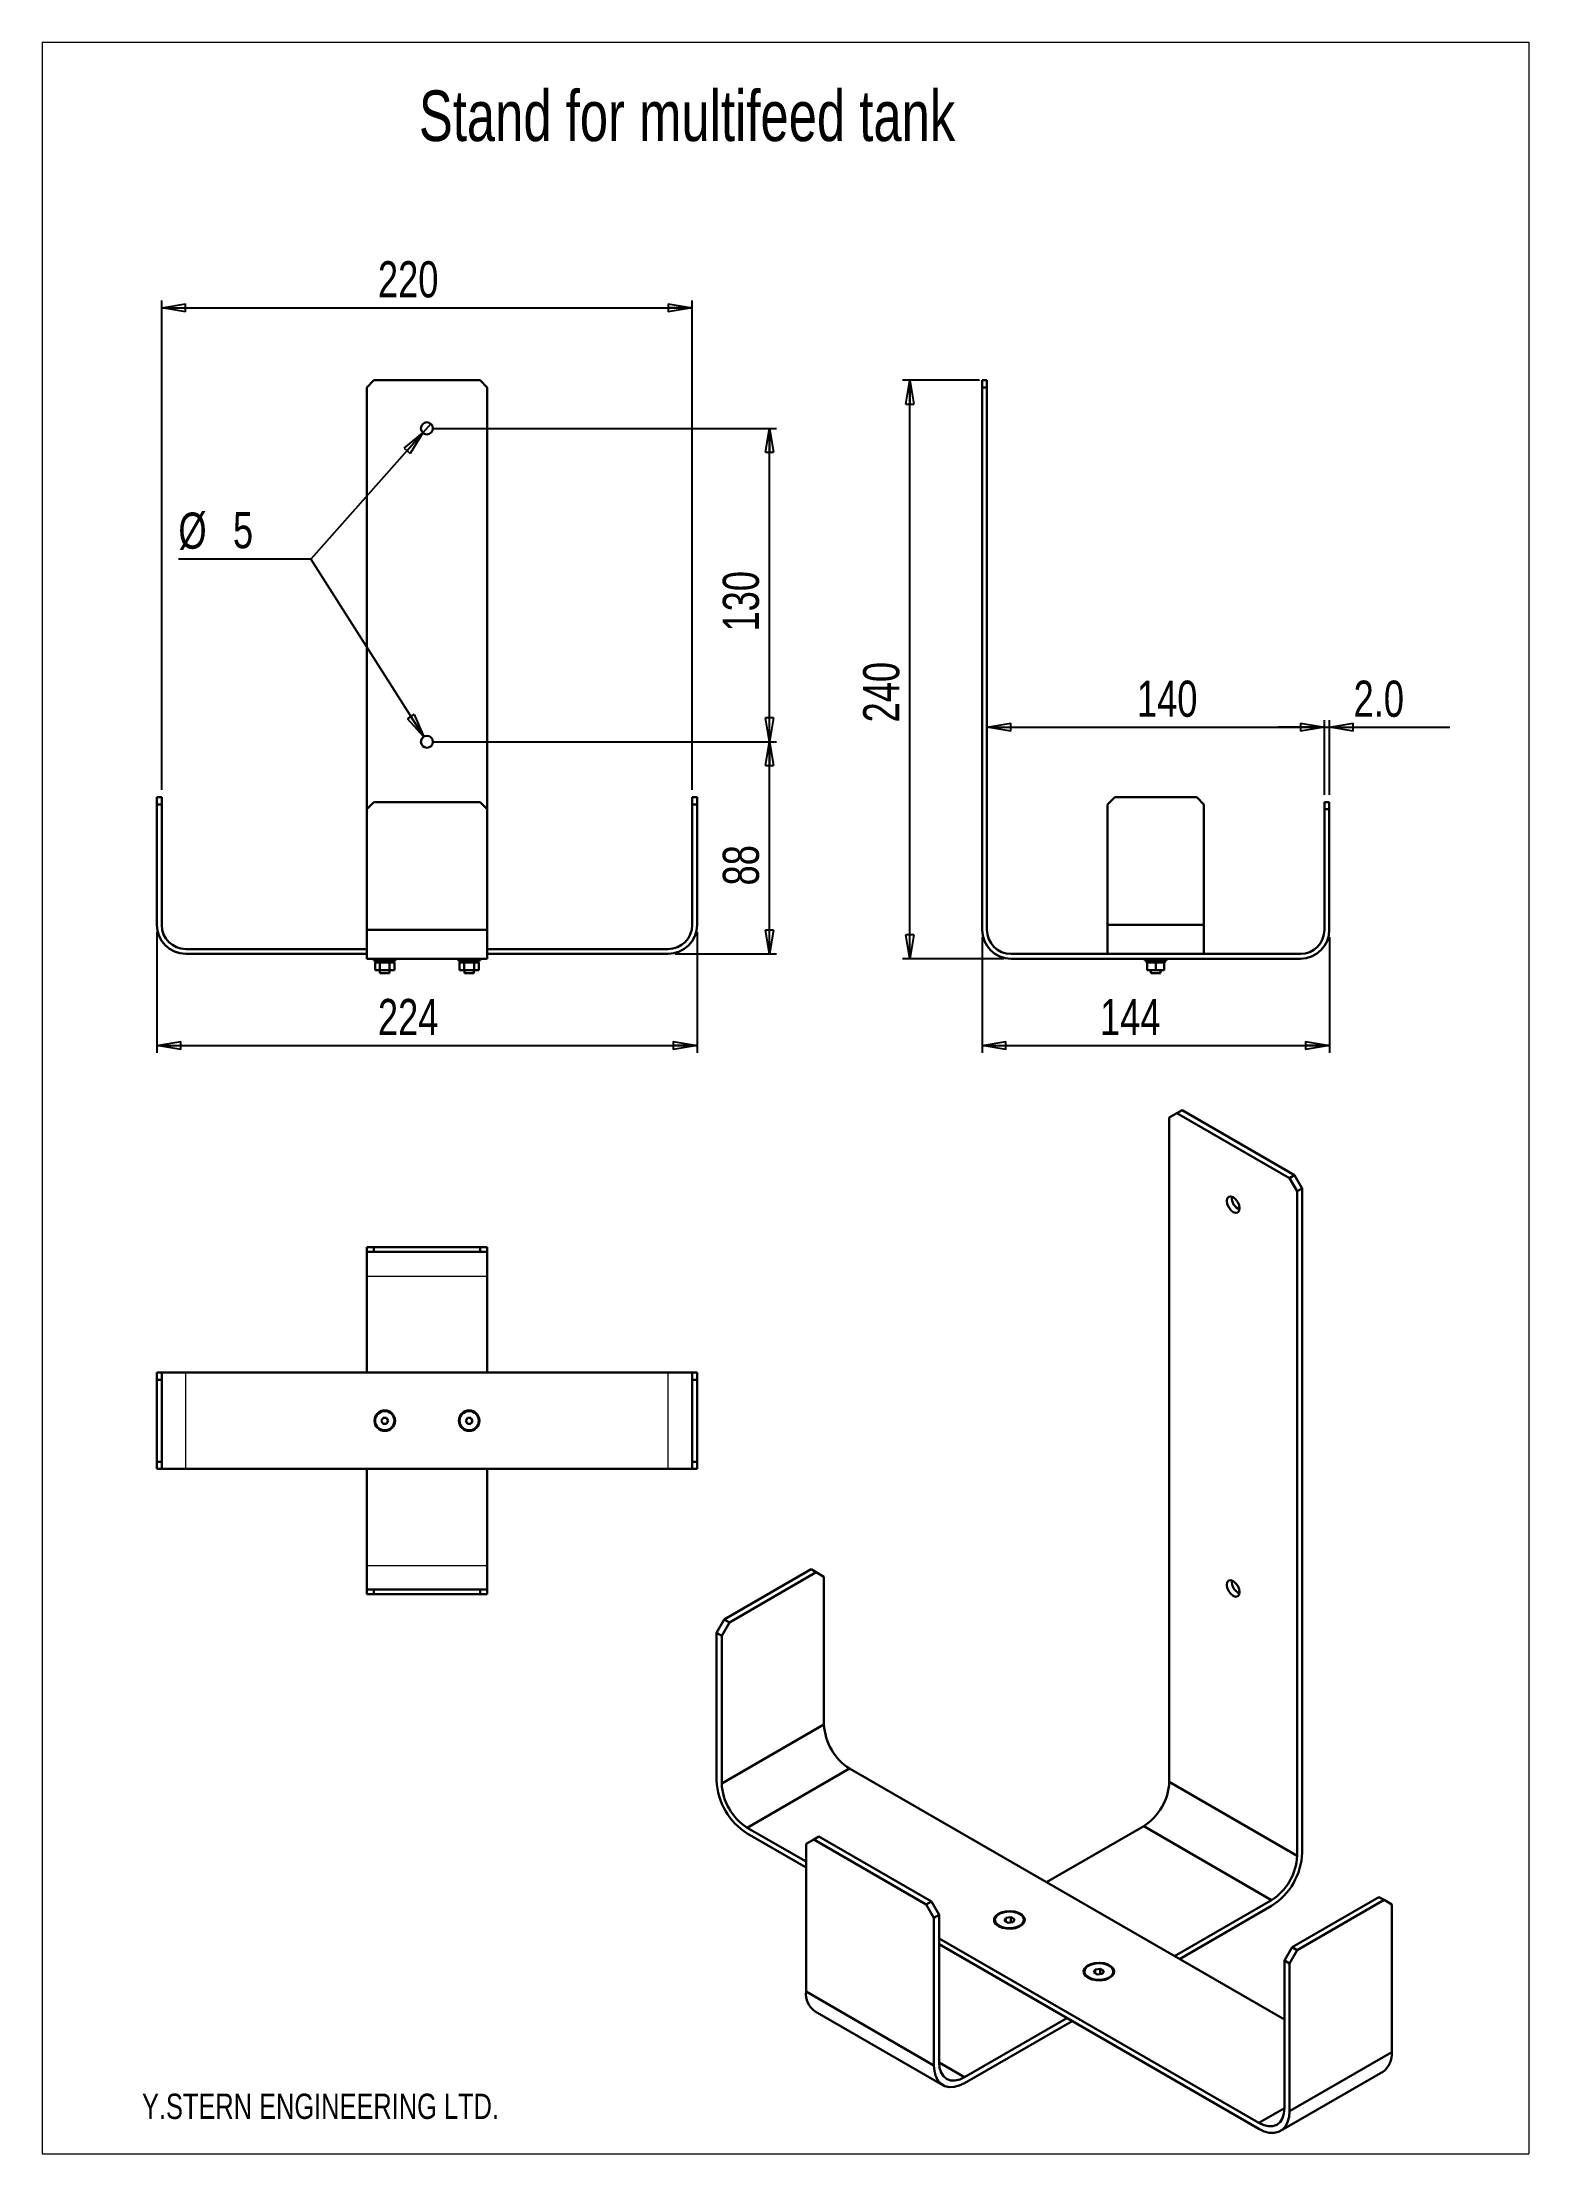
# Model space of a CAD drawing. Header units: millimetres. Extents: x 3 to 208, y 3 to 295.
import ezdxf

# ---------------------------------------------------------------- set-up
doc = ezdxf.new("R2010")
doc.units = ezdxf.units.MM
doc.layers.add('LEVEL0', color=179, linetype='Continuous')
doc.styles.add('SLDTEXTSTYLE0', font='TXT', dxfattribs={"width": 0.75})
doc.dimstyles.new('SLDDIMSTYLE0', dxfattribs={"dimtxt": 5, "dimasz": 3.302, "dimexe": 0, "dimexo": 0.0625, "dimgap": 1.25, "dimtad": 1, "dimdec": 0, "dimlfac": 3, "dimrnd": 1e-09, "dimzin": 12, "dimdsep": 46, "dimtxsty": 'SLDTEXTSTYLE0', "dimblk1": 'CLOSED', "dimblk2": 'CLOSED', "dimsah": 1, "dimcen": 0.09, "dimadec": 0, "dimazin": 3, "dimtfac": 1, "dimtofl": 0, "dimtmove": 0, "dimatfit": 3, "dimldrblk": 'CLOSED', "dimfxl": 0, "dimfrac": 2, "dimtolj": 1, "dimtzin": 12, "dimarcsym": 0})
doc.dimstyles.new('SLDDIMSTYLE1', dxfattribs={"dimtxt": 5, "dimasz": 3.302, "dimexe": 0, "dimexo": 0.0625, "dimgap": 1.25, "dimtad": 0, "dimtih": 1, "dimtoh": 1, "dimdec": 0, "dimlfac": 3, "dimrnd": 1e-09, "dimzin": 12, "dimdsep": 46, "dimtxsty": 'SLDTEXTSTYLE0', "dimblk1": 'CLOSED', "dimblk2": 'CLOSED', "dimsah": 1, "dimcen": 0, "dimadec": 0, "dimazin": 3, "dimtfac": 1, "dimtdec": 0, "dimtmove": 0, "dimatfit": 3, "dimldrblk": 'CLOSED', "dimfxl": 0, "dimfrac": 2, "dimtolj": 1, "dimtzin": 12, "dimarcsym": 0})
doc.dimstyles.new('SLDDIMSTYLE2', dxfattribs={"dimtxt": 5, "dimasz": 3.302, "dimexe": 0, "dimexo": 0.0625, "dimgap": 1.25, "dimtad": 1, "dimdec": 0, "dimlfac": 3, "dimrnd": 1e-09, "dimzin": 12, "dimdsep": 46, "dimtxsty": 'SLDTEXTSTYLE0', "dimblk1": 'CLOSED', "dimblk2": 'CLOSED', "dimsah": 1, "dimcen": 0.09, "dimadec": 0, "dimazin": 3, "dimtfac": 1, "dimtdec": 0, "dimtofl": 0, "dimtmove": 0, "dimatfit": 3, "dimldrblk": 'CLOSED', "dimfxl": 0, "dimfrac": 2, "dimtolj": 1, "dimtzin": 12, "dimarcsym": 0})
doc.dimstyles.new('SLDDIMSTYLE3', dxfattribs={"dimtxt": 5, "dimasz": 3.302, "dimexe": 0, "dimexo": 0.0625, "dimgap": 1.25, "dimtad": 1, "dimdec": 1, "dimlfac": 3, "dimrnd": 1e-09, "dimzin": 4, "dimdsep": 46, "dimtxsty": 'SLDTEXTSTYLE0', "dimblk1": 'CLOSED', "dimblk2": 'CLOSED', "dimsah": 1, "dimcen": 0.09, "dimadec": 0, "dimazin": 1, "dimtfac": 1, "dimtdec": 1, "dimtmove": 0, "dimatfit": 0, "dimldrblk": 'CLOSED', "dimfxl": 0, "dimfrac": 2, "dimtolj": 1, "dimtzin": 12, "dimarcsym": 0})

# ---------------------------------------------------------------- blocks, each defined once
blk = doc.blocks.new('_CLOSED')
at = {"color": 0, "linetype": 'ByBlock', "lineweight": -2}
for p, q in [((-1, 0.166667), (0, 0)), ((-1, 0.166667), (-1, -0.166667)), ((0, 0), (-1, -0.166667)), ((0, 0), (-1, 0))]:
    blk.add_line(p, q, dxfattribs=at)
blk = doc.blocks.new('_D')
at = {"layer": 'LEVEL0', "color": 7}
for p, q in [((19.43, 191.15), (19.43, 258.82)), ((19.43, 257.82), (92.76, 257.82)), ((92.76, 191.15), (92.76, 258.82))]:
    blk.add_line(p, q, dxfattribs=at)
at = {"layer": 'LEVEL0', "color": 7, "xscale": 3.302, "yscale": 3.302, "rotation": 180.0000000000004}
blk.add_blockref('_CLOSED', (19.43, 257.82, -24), dxfattribs=at)
at = {"layer": 'LEVEL0', "color": 7, "xscale": 3.302, "yscale": 3.302}
blk.add_blockref('_CLOSED', (92.76, 257.82, -24), dxfattribs=at)
at = {"layer": 'LEVEL0', "color": 7, "insert": (49.32, 264.26, -24), "char_height": 5, "attachment_point": 1, "style": 'SLDTEXTSTYLE0'}
blk.add_mtext('220', dxfattribs=at)
blk = doc.blocks.new('_D_1')
at = {"layer": 'LEVEL0', "color": 7}
for p, q in [((55.54, 240.53), (40.04, 223.06)), ((56.65, 241.78), (55.54, 240.53)), ((40.04, 223.06), (21.74, 223.06)), ((40.04, 223.06), (55.65, 198.52))]:
    blk.add_line(p, q, dxfattribs=at)
at = {"layer": 'LEVEL0', "color": 7, "xscale": 3.302, "yscale": 3.302}
for p, rotation in [((55.54, 240.53, -24), 48.40408715754338), ((55.65, 198.52), 302.4627137199212)]:
    blk.add_blockref('_CLOSED', p, dxfattribs=dict(at, rotation=rotation))
at = {"layer": 'LEVEL0', "color": 7, "char_height": 5, "attachment_point": 1, "style": 'SLDTEXTSTYLE0'}
for s, insert in [('%%c', (21.74, 229.51, -24)), ('5', (29.28, 229.58, -24))]:
    blk.add_mtext(s, dxfattribs=dict(at, insert=insert))
blk = doc.blocks.new('_D_2')
at = {"layer": 'LEVEL0', "color": 7}
for p, q in [((57.1, 197.82), (104.43, 197.82)), ((103.43, 168.49), (103.43, 197.82)), ((90.43, 168.49), (104.43, 168.49))]:
    blk.add_line(p, q, dxfattribs=at)
at = {"layer": 'LEVEL0', "color": 7, "xscale": 3.302, "yscale": 3.302}
for p, rotation in [((103.43, 197.82, -24), 90.0000000000004), ((103.43, 168.49, -24), 270.0000000000004)]:
    blk.add_blockref('_CLOSED', p, dxfattribs=dict(at, rotation=rotation))
at = {"layer": 'LEVEL0', "color": 7, "insert": (96.99, 177.95, -24), "char_height": 5, "attachment_point": 1, "rotation": 90, "style": 'SLDTEXTSTYLE0'}
blk.add_mtext('88', dxfattribs=at)
blk = doc.blocks.new('_D_3')
at = {"layer": 'LEVEL0', "color": 7}
for p, q in [((57.1, 241.15), (104.43, 241.15)), ((103.43, 197.82), (103.43, 241.15)), ((57.1, 197.82), (104.43, 197.82))]:
    blk.add_line(p, q, dxfattribs=at)
at = {"layer": 'LEVEL0', "color": 7, "xscale": 3.302, "yscale": 3.302}
for p, rotation in [((103.43, 241.15, -24), 90.0000000000005), ((103.43, 197.82, -24), 270.0000000000005)]:
    blk.add_blockref('_CLOSED', p, dxfattribs=dict(at, rotation=rotation))
at = {"layer": 'LEVEL0', "color": 7, "insert": (96.99, 213.06, -24), "char_height": 5, "attachment_point": 1, "rotation": 90, "style": 'SLDTEXTSTYLE0'}
blk.add_mtext('130', dxfattribs=at)
blk = doc.blocks.new('_D_4')
at = {"layer": 'LEVEL0', "color": 7}
for p, q in [((18.76, 171.49), (18.76, 154.82)), ((93.43, 171.49), (93.43, 154.82)), ((18.76, 155.82), (93.43, 155.82))]:
    blk.add_line(p, q, dxfattribs=at)
at = {"layer": 'LEVEL0', "color": 7, "xscale": 3.302, "yscale": 3.302, "rotation": 180.0000000000004}
blk.add_blockref('_CLOSED', (18.76, 155.82, -24), dxfattribs=at)
at = {"layer": 'LEVEL0', "color": 7, "xscale": 3.302, "yscale": 3.302}
blk.add_blockref('_CLOSED', (93.43, 155.82, -24), dxfattribs=at)
at = {"layer": 'LEVEL0', "color": 7, "insert": (49.32, 162.26, -24), "char_height": 5, "attachment_point": 1, "style": 'SLDTEXTSTYLE0'}
blk.add_mtext('224', dxfattribs=at)
blk = doc.blocks.new('_D_5')
at = {"layer": 'LEVEL0', "color": 7}
for p, q in [((132.5, 247.82), (121.84, 247.82)), ((122.84, 167.82), (122.84, 247.82)), ((135.84, 167.82), (121.84, 167.82))]:
    blk.add_line(p, q, dxfattribs=at)
at = {"layer": 'LEVEL0', "color": 7, "xscale": 3.302, "yscale": 3.302}
for p, rotation in [((122.84, 247.82, -8.33), 90.0000000000004), ((122.84, 167.82, -8.33), 270.0000000000004)]:
    blk.add_blockref('_CLOSED', p, dxfattribs=dict(at, rotation=rotation))
at = {"layer": 'LEVEL0', "color": 7, "insert": (116.39, 200.49, -8.33), "char_height": 5, "attachment_point": 1, "rotation": 90, "style": 'SLDTEXTSTYLE0'}
blk.add_mtext('240', dxfattribs=at)
blk = doc.blocks.new('_D_6')
at = {"layer": 'LEVEL0', "color": 7}
for p, q in [((133.5, 199.82), (180.17, 199.82)), ((180.17, 190.49), (180.17, 200.82))]:
    blk.add_line(p, q, dxfattribs=at)
at = {"layer": 'LEVEL0', "color": 7, "xscale": 3.302, "yscale": 3.302, "rotation": 180.0000000000004}
blk.add_blockref('_CLOSED', (133.5, 199.82, -8.33), dxfattribs=at)
at = {"layer": 'LEVEL0', "color": 7, "xscale": 3.302, "yscale": 3.302}
blk.add_blockref('_CLOSED', (180.17, 199.82, -8.33), dxfattribs=at)
at = {"layer": 'LEVEL0', "color": 7, "insert": (154.24, 206.27, -8.33), "char_height": 5, "attachment_point": 1, "style": 'SLDTEXTSTYLE0'}
blk.add_mtext('140', dxfattribs=at)
blk = doc.blocks.new('_D_7')
at = {"layer": 'LEVEL0', "color": 7}
for p, q in [((132.84, 170.82), (132.84, 154.82)), ((180.84, 170.82), (180.84, 154.82)), ((132.84, 155.82), (180.84, 155.82))]:
    blk.add_line(p, q, dxfattribs=at)
at = {"layer": 'LEVEL0', "color": 7, "xscale": 3.302, "yscale": 3.302, "rotation": 180.0000000000004}
blk.add_blockref('_CLOSED', (132.84, 155.82, -8.33), dxfattribs=at)
at = {"layer": 'LEVEL0', "color": 7, "xscale": 3.302, "yscale": 3.302}
blk.add_blockref('_CLOSED', (180.84, 155.82, -8.33), dxfattribs=at)
at = {"layer": 'LEVEL0', "color": 7, "insert": (149.14, 162.26, -8.33), "char_height": 5, "attachment_point": 1, "style": 'SLDTEXTSTYLE0'}
blk.add_mtext('144', dxfattribs=at)
blk = doc.blocks.new('_D_8')
at = {"layer": 'LEVEL0', "color": 7}
for p, q in [((180.17, 199.82), (173.82, 199.82)), ((180.17, 190.49), (180.17, 200.82)), ((180.17, 199.82), (180.84, 199.82)), ((180.84, 190.49), (180.84, 200.82)), ((180.84, 199.82), (197.49, 199.82))]:
    blk.add_line(p, q, dxfattribs=at)
at = {"layer": 'LEVEL0', "color": 7, "xscale": 3.302, "yscale": 3.302}
blk.add_blockref('_CLOSED', (180.17, 199.82, -8.33), dxfattribs=at)
at = {"layer": 'LEVEL0', "color": 7, "xscale": 3.302, "yscale": 3.302, "rotation": 180.0000000000004}
blk.add_blockref('_CLOSED', (180.84, 199.82, -8.33), dxfattribs=at)
at = {"layer": 'LEVEL0', "color": 7, "insert": (184.19, 206.27, -8.33), "char_height": 5, "attachment_point": 1, "style": 'SLDTEXTSTYLE0'}
blk.add_mtext('2.0', dxfattribs=at)

msp = doc.modelspace()

# ---------------------------------------------------------------- linework, layer by layer
at = {"color": 7, "linetype": 'Continuous', "lineweight": 30}
for p, q in [((48.765, 247.819), (47.765, 246.819)), ((47.765, 188.486), (47.765, 246.819)), ((48.765, 247.819), (63.432, 247.819)), ((64.432, 246.819), (63.432, 247.819)), ((64.432, 188.486), (64.432, 246.819)), ((132.836, 246.819), (132.836, 247.819)), ((132.836, 247.819), (133.502, 247.819)), ((132.836, 246.819), (132.836, 171.819)), ((133.502, 246.819), (132.836, 246.819)), ((133.502, 247.819), (133.502, 246.819)), ((133.502, 171.819), (133.502, 246.819)), ((18.765, 189.153), (18.765, 190.153)), ((18.765, 190.153), (19.432, 190.153)), ((19.432, 190.153), (19.432, 189.153)), ((92.765, 189.153), (92.765, 190.153)), ((92.765, 190.153), (93.432, 190.153)), ((93.432, 190.153), (93.432, 189.153)), ((151.169, 190.153), (150.169, 189.153)), ((162.502, 190.153), (151.169, 190.153)), ((163.502, 189.153), (162.502, 190.153)), ((18.765, 189.153), (18.765, 172.486)), ((19.432, 189.153), (18.765, 189.153)), ((19.432, 172.486), (19.432, 189.153)), ((48.765, 189.486), (47.765, 188.486)), ((47.765, 171.819), (47.765, 188.486)), ((48.765, 189.486), (63.432, 189.486)), ((64.432, 188.486), (63.432, 189.486)), ((64.432, 171.819), (64.432, 188.486)), ((92.765, 189.153), (92.765, 172.486)), ((93.432, 189.153), (92.765, 189.153)), ((93.432, 172.486), (93.432, 189.153)), ((150.169, 189.153), (150.169, 172.486)), ((163.502, 189.153), (163.502, 172.486)), ((180.169, 189.486), (180.836, 189.486)), ((180.169, 188.486), (180.169, 189.486)), ((180.169, 188.486), (180.169, 171.819)), ((180.836, 188.486), (180.169, 188.486)), ((180.836, 189.486), (180.836, 188.486)), ((180.836, 171.819), (180.836, 188.486)), ((163.502, 172.486), (150.169, 172.486)), ((150.169, 172.486), (150.169, 168.486)), ((163.502, 172.486), (163.502, 168.486)), ((47.765, 171.819), (64.432, 171.819)), ((47.765, 167.819), (47.765, 171.819)), ((64.432, 167.819), (64.432, 171.819)), ((47.765, 169.153), (22.765, 169.153)), ((22.765, 168.486), (47.765, 168.486)), ((47.765, 167.819), (64.432, 167.819)), ((48.765, 167.819), (48.765, 167.553)), ((48.765, 167.553), (51.765, 167.553)), ((48.918, 167.286), (48.918, 166.219)), ((48.918, 167.286), (49.008, 167.286)), ((48.998, 167.553), (48.998, 167.286)), ((49.008, 167.286), (49.501, 167.286)), ((49.501, 167.286), (49.591, 167.286)), ((49.591, 167.286), (49.591, 166.219)), ((49.591, 167.286), (49.772, 167.286)), ((49.772, 167.286), (50.758, 167.286)), ((50.758, 167.286), (50.938, 167.286)), ((50.938, 167.286), (50.938, 166.219)), ((50.938, 167.286), (51.029, 167.286)), ((51.029, 167.286), (51.522, 167.286)), ((51.522, 167.286), (51.612, 167.286)), ((51.532, 167.286), (51.532, 167.553)), ((51.612, 167.286), (51.612, 166.219)), ((51.765, 167.553), (51.765, 167.819)), ((60.432, 167.819), (60.432, 167.553)), ((60.432, 167.553), (63.432, 167.553)), ((60.584, 167.286), (60.584, 166.219)), ((60.584, 167.286), (60.675, 167.286)), ((60.665, 167.553), (60.665, 167.286)), ((60.675, 167.286), (61.168, 167.286)), ((61.168, 167.286), (61.258, 167.286)), ((61.258, 167.286), (61.258, 166.219)), ((61.258, 167.286), (61.438, 167.286)), ((61.438, 167.286), (62.425, 167.286)), ((62.425, 167.286), (62.605, 167.286)), ((62.605, 167.286), (62.605, 166.219)), ((62.605, 167.286), (62.695, 167.286)), ((62.695, 167.286), (63.189, 167.286)), ((63.189, 167.286), (63.279, 167.286)), ((63.198, 167.286), (63.198, 167.553)), ((63.279, 167.286), (63.279, 166.219)), ((63.432, 167.553), (63.432, 167.819)), ((89.432, 169.153), (64.432, 169.153)), ((64.432, 168.486), (89.432, 168.486)), ((150.169, 168.486), (136.836, 168.486)), ((136.836, 167.819), (176.836, 167.819)), ((163.502, 168.486), (150.169, 168.486)), ((155.336, 167.819), (155.336, 167.553)), ((155.336, 167.553), (158.336, 167.553)), ((155.58, 167.553), (155.58, 167.286)), ((155.58, 167.286), (155.669, 167.286)), ((155.669, 167.286), (155.669, 166.219)), ((155.669, 167.286), (155.825, 167.286)), ((155.825, 167.286), (156.68, 167.286)), ((156.68, 167.286), (156.836, 167.286)), ((156.836, 167.286), (156.836, 166.219)), ((156.836, 167.286), (156.992, 167.286)), ((156.992, 167.286), (157.846, 167.286)), ((157.846, 167.286), (158.002, 167.286)), ((158.002, 167.286), (158.102, 167.286)), ((158.002, 167.286), (158.002, 166.219)), ((158.102, 167.286), (158.102, 167.553)), ((158.336, 167.553), (158.336, 167.819)), ((176.836, 168.486), (163.502, 168.486)), ((48.918, 166.219), (49.591, 166.219)), ((49.591, 166.219), (50.938, 166.219)), ((49.598, 166.219), (49.598, 165.819)), ((50.932, 165.819), (49.598, 165.819)), ((50.932, 165.819), (50.932, 166.219)), ((50.938, 166.219), (51.612, 166.219)), ((60.584, 166.219), (61.258, 166.219)), ((61.258, 166.219), (62.605, 166.219)), ((61.265, 166.219), (61.265, 165.819)), ((62.598, 165.819), (61.265, 165.819)), ((62.598, 165.819), (62.598, 166.219)), ((62.605, 166.219), (63.279, 166.219)), ((155.669, 166.219), (156.836, 166.219)), ((156.169, 166.219), (156.169, 165.819)), ((156.836, 165.819), (156.169, 165.819)), ((156.836, 166.219), (158.002, 166.219)), ((157.502, 165.819), (156.836, 165.819)), ((157.502, 165.819), (157.502, 166.219)), ((159.773, 146.479), (158.712, 145.866)), ((160.48, 146.887), (159.773, 146.479)), ((159.773, 146.479), (175.329, 137.498)), ((160.48, 146.887), (176.036, 137.906)), ((158.712, 54.005), (158.712, 145.866)), ((175.329, 137.498), (176.036, 137.906)), ((176.39, 135.661), (175.329, 137.498)), ((176.036, 137.906), (177.097, 136.069)), ((177.097, 136.069), (176.39, 135.661)), ((176.39, 43.8), (176.39, 135.661)), ((177.097, 136.069), (177.097, 44.208)), ((47.765, 127.281), (47.765, 127.948)), ((47.765, 127.948), (48.765, 127.948)), ((48.765, 127.281), (47.765, 127.281)), ((47.765, 123.948), (47.765, 127.281)), ((48.765, 127.948), (48.765, 127.281)), ((48.765, 127.948), (63.432, 127.948)), ((48.765, 127.281), (63.432, 127.281)), ((63.432, 127.281), (63.432, 127.948)), ((63.432, 127.948), (64.432, 127.948)), ((64.432, 127.281), (63.432, 127.281)), ((64.432, 127.948), (64.432, 127.281)), ((64.432, 123.948), (64.432, 127.281)), ((47.765, 110.615), (47.765, 123.948)), ((64.432, 110.615), (64.432, 123.948)), ((18.765, 109.615), (18.765, 110.615)), ((18.765, 110.615), (19.432, 110.615)), ((19.432, 109.615), (18.765, 109.615)), ((18.765, 98.281), (18.765, 109.615)), ((19.432, 110.615), (19.432, 109.615)), ((22.765, 110.615), (19.432, 110.615)), ((19.432, 98.281), (19.432, 109.615)), ((89.432, 110.615), (22.765, 110.615)), ((92.765, 110.615), (89.432, 110.615)), ((92.765, 109.615), (92.765, 110.615)), ((92.765, 110.615), (93.432, 110.615)), ((93.432, 109.615), (92.765, 109.615)), ((92.765, 98.281), (92.765, 109.615)), ((93.432, 110.615), (93.432, 109.615)), ((93.432, 98.281), (93.432, 109.615)), ((50.024, 104.365), (49.784, 103.948)), ((49.784, 103.948), (50.024, 103.531)), ((50.505, 104.365), (50.024, 104.365)), ((50.024, 103.531), (50.505, 103.531)), ((50.746, 103.948), (50.505, 104.365)), ((50.505, 103.531), (50.746, 103.948)), ((61.691, 104.365), (61.45, 103.948)), ((61.45, 103.948), (61.691, 103.531)), ((62.172, 104.365), (61.691, 104.365)), ((61.691, 103.531), (62.172, 103.531)), ((62.413, 103.948), (62.172, 104.365)), ((62.172, 103.531), (62.413, 103.948)), ((18.765, 98.281), (19.432, 98.281)), ((18.765, 97.281), (18.765, 98.281)), ((19.432, 97.281), (18.765, 97.281)), ((19.432, 98.281), (19.432, 97.281)), ((22.765, 97.281), (19.432, 97.281)), ((89.432, 97.281), (22.765, 97.281)), ((47.765, 83.948), (47.765, 97.281)), ((64.432, 83.948), (64.432, 97.281)), ((92.765, 97.281), (89.432, 97.281)), ((92.765, 98.281), (93.432, 98.281)), ((92.765, 97.281), (92.765, 98.281)), ((93.432, 97.281), (92.765, 97.281)), ((93.432, 98.281), (93.432, 97.281)), ((47.765, 80.615), (47.765, 83.948)), ((64.432, 80.615), (64.432, 83.948)), ((97.194, 76.46), (109.215, 83.4)), ((97.901, 76.052), (109.922, 82.991)), ((109.922, 82.991), (109.215, 83.4)), ((110.983, 82.379), (109.922, 82.991)), ((110.983, 61.965), (110.983, 82.379)), ((47.765, 80.615), (48.765, 80.615)), ((47.765, 79.948), (47.765, 80.615)), ((48.765, 79.948), (47.765, 79.948)), ((48.765, 80.615), (48.765, 79.948)), ((48.765, 80.615), (63.432, 80.615)), ((48.765, 79.948), (63.432, 79.948)), ((63.432, 79.948), (63.432, 80.615)), ((63.432, 80.615), (64.432, 80.615)), ((64.432, 79.948), (63.432, 79.948)), ((64.432, 80.615), (64.432, 79.948)), ((96.133, 74.623), (97.194, 76.46)), ((97.901, 76.052), (96.84, 74.215)), ((97.194, 76.46), (97.901, 76.052)), ((96.133, 74.623), (96.133, 54.21)), ((96.84, 74.215), (96.133, 74.623)), ((96.84, 53.801), (96.84, 74.215)), ((96.84, 53.801), (110.983, 61.965)), ((100.376, 47.678), (114.518, 55.842)), ((174.622, 21.144), (114.518, 55.842)), ((158.712, 54.005), (176.39, 43.8)), ((108.508, 42.983), (100.376, 47.678)), ((100.376, 46.861), (108.508, 42.167)), ((141.742, 40.126), (155.177, 47.882)), ((155.177, 47.882), (172.854, 37.676)), ((109.568, 46.049), (108.508, 45.436)), ((108.508, 25.023), (108.508, 45.436)), ((110.275, 46.457), (109.568, 46.049)), ((109.568, 46.049), (125.125, 37.068)), ((110.275, 46.457), (125.832, 37.477)), ((175.683, 31.149), (187.704, 38.089)), ((188.411, 37.681), (187.704, 38.089)), ((125.125, 37.068), (125.832, 37.477)), ((126.185, 35.231), (125.125, 37.068)), ((125.832, 37.477), (126.892, 35.639)), ((126.892, 35.639), (126.185, 35.231)), ((126.185, 14.818), (126.185, 35.231)), ((126.892, 35.639), (126.892, 15.226)), ((136.105, 35.216), (135.918, 34.813)), ((136.802, 35.324), (136.105, 35.216)), ((136.105, 34.706), (136.105, 35.216)), ((137.312, 35.029), (136.802, 35.324)), ((136.802, 34.577), (136.802, 35.324)), ((159.419, 29.921), (172.854, 37.676)), ((172.854, 36.86), (160.127, 29.512)), ((176.39, 30.741), (188.411, 37.681)), ((189.471, 37.068), (188.411, 37.681)), ((189.471, 16.655), (189.471, 37.068)), ((171.087, 6.857), (126.892, 32.37)), ((134.615, 34.921), (134.615, 34.819)), ((135.918, 34.813), (136.428, 34.519)), ((136.428, 34.519), (137.125, 34.627)), ((137.125, 34.627), (137.312, 35.029)), ((138.615, 34.819), (138.615, 34.921)), ((126.892, 31.553), (171.087, 6.041)), ((174.622, 29.312), (175.683, 31.149)), ((175.329, 28.904), (174.622, 29.312)), ((174.622, 29.312), (174.622, 8.899)), ((176.39, 30.741), (175.329, 28.904)), ((175.683, 31.149), (176.39, 30.741)), ((146.99, 27.778), (146.99, 27.676)), ((148.479, 28.072), (148.292, 27.67)), ((148.292, 27.67), (148.803, 27.375)), ((149.176, 28.18), (148.479, 28.072)), ((148.479, 27.562), (148.479, 28.072)), ((148.803, 27.375), (149.5, 27.483)), ((149.687, 27.885), (149.176, 28.18)), ((149.176, 27.433), (149.176, 28.18)), ((149.5, 27.483), (149.687, 27.885)), ((150.99, 27.676), (150.99, 27.778)), ((175.329, 8.491), (175.329, 28.904)), ((108.508, 25.023), (126.185, 14.818)), ((109.751, 22.276), (127.428, 12.071)), ((130.428, 13.184), (144.57, 21.348)), ((145.277, 20.94), (130.428, 12.368)), ((175.329, 8.491), (189.471, 16.655)), ((174.086, 5.744), (188.228, 13.908))]:
    msp.add_line(p, q, dxfattribs=at)
at = {"color": 8, "linetype": 'Continuous', "lineweight": 0}
for p, q in [((47.765, 123.948), (64.432, 123.948)), ((22.765, 97.281), (22.765, 110.615)), ((89.432, 97.281), (89.432, 110.615)), ((47.765, 83.948), (64.432, 83.948))]:
    msp.add_line(p, q, dxfattribs=at)
at = {"color": 8, "linetype": 'Continuous', "lineweight": 30}
for p, q in [((126.892, 15.225), (130.428, 13.184)), ((171.087, 6.857), (174.622, 8.898))]:
    msp.add_line(p, q, dxfattribs=at)
at = {"color": 7, "linetype": 'Continuous', "lineweight": 30, "flags": 128}
for points in [[(167.551, 134.844), (167.213, 134.961), (166.926, 134.905), (166.734, 134.685), (166.667, 134.333), (166.734, 133.904), (166.926, 133.462), (167.213, 133.075), (167.551, 132.802), (167.889, 132.685), (168.176, 132.74), (168.368, 132.961), (168.435, 133.313), (168.368, 133.742), (168.176, 134.184), (167.889, 134.571), (167.551, 134.844)], [(167.551, 81.768), (167.213, 81.886), (166.926, 81.83), (166.734, 81.61), (166.667, 81.258), (166.734, 80.829), (166.926, 80.387), (167.213, 80), (167.551, 79.727), (167.889, 79.61), (168.176, 79.665), (168.368, 79.886), (168.435, 80.238), (168.368, 80.667), (168.176, 81.109), (167.889, 81.496), (167.551, 81.768)], [(135.113, 34.054), (135.622, 33.837), (136.22, 33.716), (136.853, 33.702), (137.465, 33.797), (138.001, 33.991), (138.414, 34.269), (138.668, 34.604), (138.739, 34.967), (138.621, 35.326), (138.325, 35.65), (137.877, 35.908), (137.317, 36.079), (136.695, 36.147), (136.065, 36.106), (135.485, 35.96), (135.004, 35.721), (134.667, 35.412), (134.504, 35.059), (134.527, 34.693), (134.736, 34.348), (135.113, 34.054)], [(138.029, 34.105), (138.383, 34.382), (138.58, 34.707), (138.603, 35.05), (138.448, 35.383), (138.131, 35.674), (137.679, 35.899), (137.133, 36.036), (136.54, 36.075), (135.955, 36.011), (135.428, 35.85), (135.006, 35.607), (134.727, 35.303), (134.617, 34.964), (134.683, 34.622), (134.922, 34.307), (135.311, 34.046), (135.815, 33.863), (136.391, 33.774), (136.987, 33.787), (137.55, 33.9), (138.029, 34.105)], [(147.487, 26.91), (147.997, 26.693), (148.594, 26.572), (149.227, 26.559), (149.839, 26.653), (150.376, 26.848), (150.789, 27.125), (151.042, 27.46), (151.113, 27.823), (150.995, 28.183), (150.699, 28.506), (150.251, 28.765), (149.691, 28.936), (149.069, 29.004), (148.44, 28.963), (147.859, 28.816), (147.379, 28.578), (147.042, 28.268), (146.878, 27.915), (146.902, 27.55), (147.111, 27.204), (147.487, 26.91)], [(150.404, 26.961), (150.758, 27.238), (150.955, 27.563), (150.977, 27.907), (150.823, 28.239), (150.505, 28.531), (150.054, 28.755), (149.507, 28.893), (148.915, 28.931), (148.329, 28.867), (147.802, 28.707), (147.38, 28.463), (147.102, 28.159), (146.991, 27.821), (147.058, 27.479), (147.296, 27.163), (147.685, 26.902), (148.19, 26.719), (148.766, 26.63), (149.361, 26.643), (149.924, 26.757), (150.404, 26.961)], [(130.428, 12.368), (129.691, 12.017), (128.977, 11.825), (128.307, 11.799), (127.701, 11.94), (127.178, 12.242), (126.754, 12.696), (126.441, 13.29), (126.25, 14.004), (126.185, 14.818)], [(126.892, 15.226), (126.96, 14.469), (127.162, 13.819), (127.488, 13.302), (127.928, 12.937), (128.464, 12.738), (129.075, 12.714), (129.738, 12.864), (130.428, 13.184)], [(174.622, 8.899), (174.554, 8.142), (174.353, 7.492), (174.026, 6.975), (173.587, 6.61), (173.051, 6.411), (172.44, 6.387), (171.776, 6.537), (171.087, 6.857)], [(171.087, 6.041), (171.823, 5.69), (172.538, 5.498), (173.208, 5.472), (173.814, 5.613), (174.337, 5.914), (174.761, 6.369), (175.073, 6.963), (175.265, 7.677), (175.329, 8.491)]]:
    msp.add_lwpolyline(points, dxfattribs=at)
at = {"color": 7, "linetype": 'Continuous', "lineweight": 30}
for centre, radius in [((56.098, 241.153), 0.833), ((56.098, 197.819), 0.833), ((50.265, 103.948), 1.417), ((50.265, 103.948), 1.333), ((61.932, 103.948), 1.417), ((61.932, 103.948), 1.333)]:
    msp.add_circle(centre, radius, dxfattribs=at)
for centre, radius, start, end in [((22.765, 172.486), 4, 180, 270), ((22.765, 172.486), 3.333, 180, 270), ((89.432, 172.486), 4, 270, 0), ((89.432, 172.486), 3.333, 270, 0), ((136.836, 171.819), 4, 180, 270), ((136.836, 171.819), 3.333, 180, 270), ((176.836, 171.819), 4, 270, 0), ((176.836, 171.819), 3.333, 270, 0), ((169.115, 134.726), 1.736, 173.57694, 246.41763), ((169.115, 81.65), 1.736, 173.5767, 246.41796), ((118.659, 62.315), 7.684, 182.60552, 237.3945), ((105.306, 54.606), 9.181, 182.47629, 237.52369), ((104.516, 54.151), 7.684, 182.60552, 237.3945), ((151.036, 54.355), 7.684, 302.60548, 357.39452), ((167.925, 44.605), 9.181, 302.4763, 357.5237), ((168.714, 44.149), 7.684, 302.60548, 357.39452), ((111.507, 24.725), 3.015, 174.33724, 234.35057), ((186.472, 16.357), 3.015, 305.64952, 5.66268)]:
    msp.add_arc(centre, radius, start, end, dxfattribs=at)
at = {"layer": 'LEVEL0', "color": 7, "lineweight": 0}
for p, q in [((2.915, 294.537), (208.407, 294.537)), ((2.915, 294.537), (2.915, 2.591)), ((208.407, 294.537), (208.407, 2.591)), ((2.915, 2.591), (208.407, 2.591))]:
    msp.add_line(p, q, dxfattribs=at)

# ---------------------------------------------------------------- texts
at = {"layer": 'LEVEL0', "color": 7, "style": 'SLDTEXTSTYLE0'}
for s, insert, char_height, attachment_point in [('Stand for multifeed tank', (54.983, 287.871), 7, 1), ('Y.STERN ENGINEERING LTD.', (66.049, 10.904), 3.5, 3)]:
    msp.add_mtext(s, dxfattribs=dict(at, insert=insert, char_height=char_height, attachment_point=attachment_point))

# ---------------------------------------------------------------- dimensions: what is measured, and where the dimension line sits
at = {"layer": 'LEVEL0', "color": 7}
for base, p1, p2, dimstyle, picture, middle in [((92.765, 257.819), (19.432, 190.153), (92.765, 190.153), 'SLDDIMSTYLE0', '_D', (56.888, 257.819)), ((180.169, 199.821), (133.502, 171.819), (180.169, 189.486), 'SLDDIMSTYLE2', '_D_6', (161.81, 199.821)), ((180.836, 199.821), (180.169, 189.486), (180.836, 189.486), 'SLDDIMSTYLE3', '_D_8', (190.836, 199.821)), ((93.432, 155.819), (18.765, 172.486), (93.432, 172.486), 'SLDDIMSTYLE0', '_D_4', (56.888, 155.819)), ((180.836, 155.819), (132.836, 171.819), (180.836, 171.819), 'SLDDIMSTYLE0', '_D_7', (156.711, 155.819))]:
    dim = msp.add_linear_dim(base=base, p1=p1, p2=p2, dimstyle=dimstyle, dxfattribs=at)
    dim.commit()
    dim.dimension.update_dxf_attribs({"geometry": picture, "text_midpoint": middle, "dimtype": 160})
for base, p1, p2, picture, middle in [((122.836, 247.819), (136.836, 167.819), (133.502, 247.819), '_D_5', (122.836, 208.067)), ((103.432, 241.153), (56.098, 197.819), (56.098, 241.153), '_D_3', (103.432, 220.636)), ((103.432, 197.819), (89.432, 168.486), (56.098, 197.819), '_D_2', (103.432, 183.671))]:
    dim = msp.add_linear_dim(base=base, p1=p1, p2=p2, angle=90, dimstyle='SLDDIMSTYLE2', dxfattribs=at)
    dim.commit()
    dim.dimension.update_dxf_attribs({"geometry": picture, "text_midpoint": middle, "dimtype": 160})
dim = msp.add_diameter_dim_2p(p1=(55.651, 198.523), p2=(55.545, 240.53), dimstyle='SLDDIMSTYLE1', dxfattribs=at)
dim.commit()
dim.dimension.update_dxf_attribs({"geometry": '_D_1', "text_midpoint": (29.391, 227.07), "dimtype": 163})

doc.saveas('drawing.dxf')
